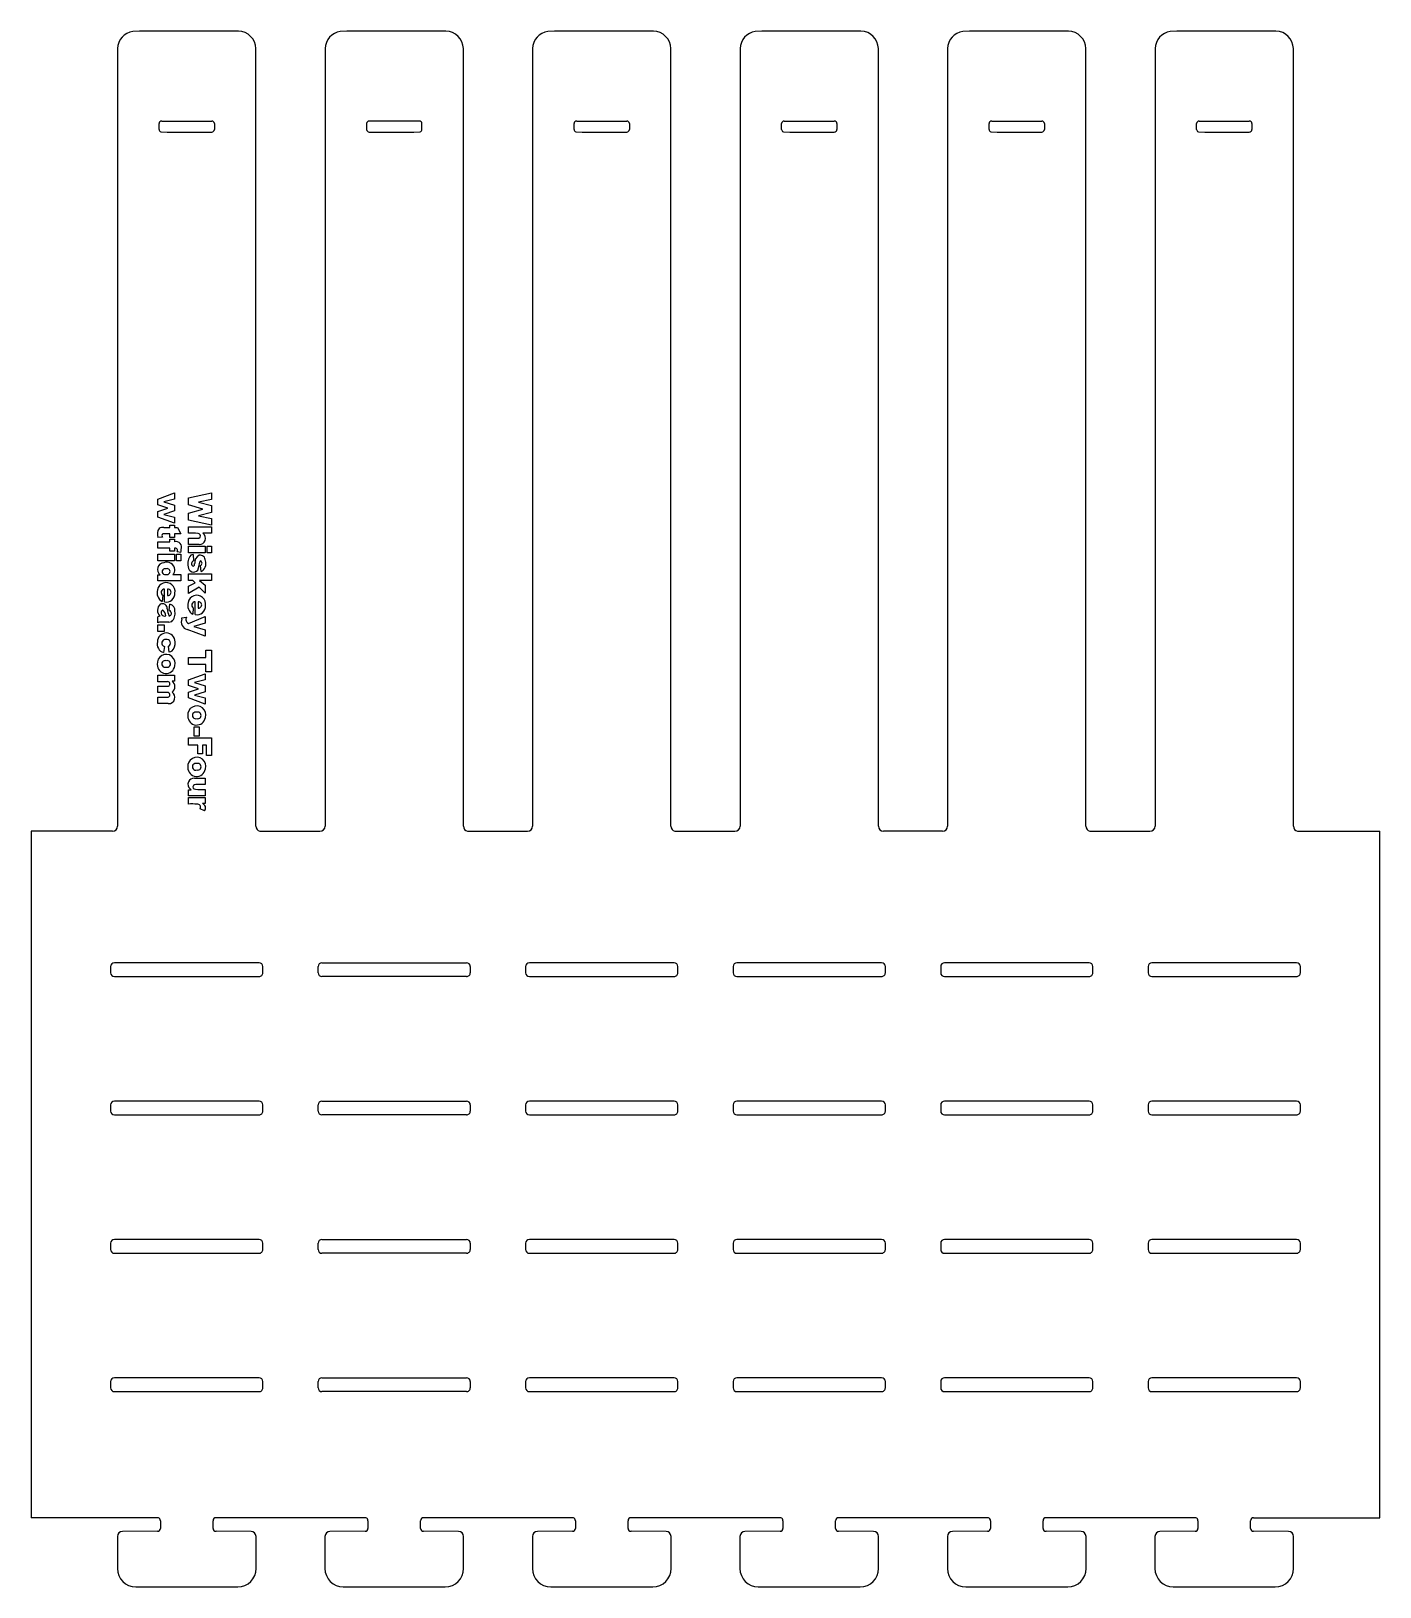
# Model space of a CAD drawing. Extents: x -9.5 to 58.6, y 17.9 to 45.8.
# Drawn here: x 28.26 to 38.01, y 34.6 to 45.84 of the extents above; entities that cross this region are included whole.
import ezdxf

# ---------------------------------------------------------------- set-up
doc = ezdxf.new("R2010")
doc.units = 0
doc.linetypes.add('0', pattern=[0])
doc.layers.add('1', color=7, linetype='0')

msp = doc.modelspace()

# ---------------------------------------------------------------- linework, layer by layer
at = {"layer": '1'}
for p, q in [((28.889229, 45.718002), (28.889229, 40.096962)), ((29.889397, 40.096962), (29.889397, 45.718002)), ((30.389229, 45.718002), (30.389229, 40.096962)), ((31.389397, 40.096962), (31.389397, 45.718002)), ((31.889229, 45.718002), (31.889229, 40.096962)), ((32.889397, 40.096962), (32.889397, 45.718002)), ((33.389229, 45.718002), (33.389229, 40.096962)), ((34.389397, 40.096962), (34.389397, 45.718002)), ((34.889229, 45.718002), (34.889229, 40.096962)), ((35.889397, 40.096962), (35.889397, 45.718002)), ((36.389229, 45.718002), (36.389229, 40.096962)), ((37.389397, 40.096962), (37.389397, 45.718002)), ((29.189144, 45.13287), (29.189144, 45.17474)), ((29.208206, 45.193806), (29.389141, 45.193806)), ((29.389141, 45.193806), (29.57008, 45.193806)), ((29.589142, 45.17474), (29.589142, 45.13287)), ((30.689144, 45.17474), (30.689144, 45.13287)), ((30.889141, 45.193806), (30.708206, 45.193806)), ((31.07008, 45.193806), (30.889141, 45.193806)), ((31.089142, 45.13287), (31.089142, 45.17474)), ((32.189144, 45.13287), (32.189144, 45.17474)), ((32.208206, 45.193806), (32.389141, 45.193806)), ((32.389141, 45.193806), (32.57008, 45.193806)), ((32.589142, 45.17474), (32.589142, 45.13287)), ((33.689144, 45.13287), (33.689144, 45.17474)), ((33.708206, 45.193806), (33.889141, 45.193806)), ((33.889141, 45.193806), (34.07008, 45.193806)), ((34.089142, 45.17474), (34.089142, 45.13287)), ((35.189144, 45.13287), (35.189144, 45.17474)), ((35.208206, 45.193806), (35.389141, 45.193806)), ((35.389141, 45.193806), (35.57008, 45.193806)), ((35.589142, 45.17474), (35.589142, 45.13287)), ((36.689144, 45.13287), (36.689144, 45.17474)), ((36.708206, 45.193806), (36.889141, 45.193806)), ((36.889141, 45.193806), (37.07008, 45.193806)), ((37.089142, 45.17474), (37.089142, 45.13287)), ((29.180115, 42.461205), (29.300896, 42.506012)), ((29.180115, 42.419807), (29.180115, 42.461205)), ((29.252785, 42.396156), (29.180115, 42.419807)), ((29.180115, 42.371696), (29.252785, 42.396156)), ((29.300896, 42.461205), (29.224808, 42.441757)), ((29.224808, 42.441757), (29.300896, 42.417191)), ((29.300896, 42.506012), (29.300896, 42.461205)), ((29.300896, 42.417191), (29.300896, 42.37545)), ((29.401218, 42.468941), (29.567947, 42.50602)), ((29.401218, 42.418442), (29.401218, 42.468941)), ((29.506191, 42.389328), (29.401218, 42.418442)), ((29.567947, 42.457108), (29.474804, 42.439484)), ((29.474804, 42.439484), (29.567947, 42.41378)), ((29.567947, 42.50602), (29.567947, 42.457108)), ((29.567947, 42.41378), (29.567947, 42.36499)), ((29.180115, 42.330528), (29.180115, 42.371696)), ((29.300896, 42.286064), (29.180115, 42.330528)), ((29.300896, 42.37545), (29.224808, 42.349976)), ((29.224808, 42.349976), (29.300896, 42.330528)), ((29.300896, 42.330528), (29.300896, 42.286064)), ((29.401218, 42.3601), (29.506191, 42.389328)), ((29.401218, 42.309601), (29.401218, 42.3601)), ((29.567947, 42.272873), (29.401218, 42.309601)), ((29.567947, 42.36499), (29.474804, 42.339172)), ((29.474804, 42.339172), (29.567947, 42.321548)), ((29.567947, 42.321548), (29.567947, 42.272873)), ((29.213093, 42.186211), (29.181137, 42.1828)), ((29.2118, 42.190559), (29.213093, 42.186211)), ((29.267117, 42.209984), (29.224239, 42.209984)), ((29.224579, 42.256386), (29.267117, 42.256386)), ((29.267117, 42.256386), (29.267117, 42.273445)), ((29.267117, 42.273445), (29.300896, 42.273445)), ((29.267117, 42.184509), (29.267117, 42.209984)), ((29.300896, 42.184509), (29.267117, 42.184509)), ((29.300896, 42.273445), (29.300896, 42.256386)), ((29.300896, 42.256386), (29.323071, 42.256386)), ((29.34684, 42.209984), (29.300896, 42.209984)), ((29.300896, 42.209984), (29.300896, 42.184509)), ((29.323071, 42.256386), (29.34684, 42.209984)), ((29.401218, 42.213959), (29.401218, 42.260254)), ((29.401218, 42.260254), (29.567947, 42.260254)), ((29.401218, 42.13253), (29.401218, 42.179047)), ((29.401218, 42.179047), (29.46764, 42.179047)), ((29.567947, 42.213959), (29.506535, 42.213959)), ((29.567947, 42.260254), (29.567947, 42.213959)), ((29.180115, 42.106499), (29.180115, 42.152893)), ((29.180115, 42.152893), (29.267002, 42.152893)), ((29.267002, 42.106499), (29.180115, 42.106499)), ((29.180115, 42.015633), (29.180115, 42.06192)), ((29.180115, 42.06192), (29.300896, 42.06192)), ((29.267002, 42.152893), (29.267002, 42.170181)), ((29.267002, 42.170181), (29.300896, 42.170181)), ((29.267002, 42.084435), (29.267002, 42.106499)), ((29.300896, 42.084435), (29.267002, 42.084435)), ((29.300896, 42.170181), (29.300896, 42.152893)), ((29.300896, 42.106499), (29.300896, 42.084435)), ((29.300896, 42.06192), (29.300896, 42.015633)), ((29.315338, 42.015633), (29.315338, 42.06192)), ((29.315338, 42.06192), (29.34684, 42.06192)), ((29.34684, 42.074539), (29.318863, 42.079659)), ((29.34684, 42.06192), (29.34684, 42.015633)), ((29.477985, 42.13253), (29.401218, 42.13253)), ((29.401218, 42.073624), (29.401218, 42.119911)), ((29.401218, 42.119911), (29.522003, 42.119911)), ((29.522003, 42.073624), (29.401218, 42.073624)), ((29.434654, 42.061005), (29.438976, 42.01506)), ((29.522003, 42.119911), (29.522003, 42.073624)), ((29.536446, 42.073624), (29.536446, 42.119911)), ((29.536446, 42.119911), (29.567947, 42.119911)), ((29.567947, 42.073624), (29.536446, 42.073624)), ((29.567947, 42.119911), (29.567947, 42.073624)), ((29.300896, 42.015633), (29.180115, 42.015633)), ((29.34684, 42.015633), (29.315338, 42.015633)), ((29.488007, 42.013985), (29.485771, 42.012466)), ((29.492432, 41.936699), (29.488106, 41.980598)), ((29.180115, 41.870064), (29.180115, 41.913391)), ((29.180115, 41.913391), (29.197968, 41.913391)), ((29.34684, 41.870064), (29.180115, 41.870064)), ((29.289066, 41.916809), (29.34684, 41.916809)), ((29.34684, 41.916809), (29.34684, 41.870064)), ((29.401218, 41.872681), (29.401218, 41.919991)), ((29.401218, 41.919991), (29.567947, 41.919991)), ((29.43261, 41.872681), (29.401218, 41.872681)), ((29.401218, 41.830826), (29.449669, 41.855278)), ((29.449669, 41.855278), (29.43261, 41.872681)), ((29.567947, 41.872673), (29.481968, 41.872673)), ((29.481968, 41.872673), (29.522003, 41.838104)), ((29.522003, 41.838104), (29.522003, 41.781128)), ((29.567947, 41.919991), (29.567947, 41.872673)), ((29.215595, 41.765778), (29.211388, 41.720169)), ((29.229015, 41.717552), (29.229015, 41.810364)), ((29.251194, 41.810249), (29.251194, 41.764641)), ((29.401218, 41.778625), (29.401218, 41.830826)), ((29.479694, 41.824455), (29.401218, 41.778625)), ((29.522003, 41.781128), (29.479694, 41.824455)), ((29.180115, 41.565842), (29.180115, 41.609291)), ((29.215485, 41.658539), (29.212875, 41.658295)), ((29.261772, 41.657059), (29.266434, 41.701294)), ((29.401218, 41.562775), (29.522003, 41.613495)), ((29.436703, 41.674339), (29.432495, 41.628731)), ((29.450123, 41.626114), (29.450123, 41.718918)), ((29.472301, 41.718803), (29.472301, 41.673203)), ((29.522003, 41.613495), (29.522003, 41.56459)), ((29.180115, 41.503754), (29.180115, 41.55323)), ((29.180115, 41.55323), (29.226513, 41.55323)), ((29.226513, 41.503754), (29.180115, 41.503754)), ((29.259155, 41.571648), (29.205814, 41.571648)), ((29.226513, 41.55323), (29.226513, 41.503754)), ((29.353813, 41.594177), (29.354347, 41.598724)), ((29.354347, 41.598724), (29.354931, 41.603264)), ((29.354931, 41.603264), (29.38723, 41.606903)), ((29.522003, 41.470993), (29.392918, 41.518875)), ((29.522003, 41.56459), (29.441593, 41.539688)), ((29.441593, 41.539688), (29.522003, 41.516602)), ((29.522003, 41.516602), (29.522003, 41.470993)), ((29.22731, 41.395493), (29.222305, 41.351479)), ((29.262112, 41.353867), (29.256313, 41.397423)), ((29.271713, 41.357445), (29.262112, 41.353867)), ((29.280491, 41.36274), (29.271713, 41.357445)), ((29.401218, 41.264183), (29.401218, 41.315704)), ((29.401218, 41.315704), (29.526779, 41.315704)), ((29.526779, 41.315704), (29.526779, 41.368248)), ((29.526779, 41.368248), (29.567947, 41.368248)), ((29.567947, 41.368248), (29.567947, 41.211639)), ((29.180115, 41.14109), (29.180115, 41.187492)), ((29.180115, 41.187492), (29.300896, 41.187492)), ((29.300896, 41.187492), (29.300896, 41.144272)), ((29.526779, 41.264183), (29.401218, 41.264183)), ((29.401218, 41.154213), (29.522003, 41.19902)), ((29.522003, 41.19902), (29.522003, 41.154213)), ((29.526779, 41.211639), (29.526779, 41.264183)), ((29.567947, 41.211639), (29.526779, 41.211639)), ((29.241753, 41.14109), (29.180115, 41.14109)), ((29.180115, 41.061935), (29.180115, 41.10833)), ((29.180115, 41.10833), (29.246647, 41.10833)), ((29.242435, 41.061935), (29.180115, 41.061935)), ((29.246948, 41.140884), (29.241753, 41.14109)), ((29.300896, 41.144272), (29.283268, 41.144272)), ((29.401218, 41.112816), (29.401218, 41.154213)), ((29.473892, 41.089157), (29.401218, 41.112816)), ((29.401218, 41.064705), (29.473892, 41.089157)), ((29.401218, 41.023537), (29.401218, 41.064705)), ((29.522003, 41.154213), (29.445915, 41.134766)), ((29.445915, 41.134766), (29.522003, 41.110199)), ((29.522003, 41.068459), (29.445915, 41.042984)), ((29.522003, 41.110199), (29.522003, 41.068459)), ((29.180115, 40.982552), (29.180115, 41.028954)), ((29.180115, 41.028954), (29.24892, 41.028954)), ((29.255974, 40.982552), (29.180115, 40.982552)), ((29.522003, 40.979065), (29.401218, 41.023537)), ((29.445915, 41.042984), (29.522003, 41.023537)), ((29.522003, 41.023537), (29.522003, 40.979065)), ((29.401218, 40.683388), (29.401218, 40.735138)), ((29.401218, 40.735138), (29.567947, 40.735138)), ((29.444096, 40.747749), (29.444096, 40.815079)), ((29.444096, 40.815079), (29.479919, 40.815079)), ((29.479919, 40.747749), (29.444096, 40.747749)), ((29.479919, 40.815079), (29.479919, 40.747749)), ((29.567947, 40.735138), (29.567947, 40.607758)), ((29.469341, 40.683388), (29.401218, 40.683388)), ((29.469341, 40.61879), (29.469341, 40.683388)), ((29.503006, 40.61879), (29.469341, 40.61879)), ((29.532124, 40.683388), (29.503006, 40.683388)), ((29.503006, 40.683388), (29.503006, 40.61879)), ((29.532124, 40.607758), (29.532124, 40.683388)), ((29.567947, 40.607758), (29.532124, 40.607758)), ((29.445118, 40.443771), (29.522003, 40.443771)), ((29.522003, 40.397255), (29.455582, 40.397255)), ((29.522003, 40.443771), (29.522003, 40.397255)), ((29.401218, 40.316048), (29.401218, 40.359268)), ((29.401218, 40.359268), (29.42078, 40.359268)), ((29.522003, 40.316048), (29.401218, 40.316048)), ((29.401218, 40.303429), (29.522003, 40.303436)), ((29.401218, 40.25692), (29.401218, 40.303429)), ((29.42078, 40.359268), (29.412823, 40.365723)), ((29.522003, 40.260101), (29.502213, 40.260101)), ((29.522003, 40.362335), (29.522003, 40.316048)), ((29.522003, 40.303436), (29.522003, 40.260101)), ((29.518364, 40.208351), (29.485382, 40.222687)), ((28.639229, 40.059723), (28.264229, 40.059723)), ((28.264229, 40.059723), (28.264397, 35.098015)), ((28.851986, 40.059723), (28.639229, 40.059723)), ((34.639229, 40.059723), (34.426472, 40.059723)), ((34.851986, 40.059723), (34.639229, 40.059723)), ((38.014061, 35.098015), (38.014229, 40.059723)), ((28.839226, 39.082077), (28.839226, 39.037369)), ((29.911587, 39.109726), (28.866871, 39.109718)), ((29.939228, 39.037369), (29.939228, 39.082077)), ((30.339226, 39.037369), (30.339226, 39.082077)), ((30.366871, 39.109718), (31.411587, 39.109726)), ((31.439228, 39.082077), (31.439228, 39.037369)), ((31.839226, 39.082077), (31.839226, 39.037369)), ((32.911587, 39.109726), (31.866871, 39.109718)), ((32.939228, 39.037369), (32.939228, 39.082077)), ((33.339226, 39.082077), (33.339226, 39.037369)), ((34.411587, 39.109726), (33.366871, 39.109718)), ((34.439228, 39.037369), (34.439228, 39.082077)), ((34.839226, 39.082077), (34.839226, 39.037369)), ((35.911587, 39.109726), (34.866871, 39.109718)), ((35.939228, 39.037369), (35.939228, 39.082077)), ((36.339226, 39.082077), (36.339226, 39.037369)), ((37.411587, 39.109726), (36.366871, 39.109718)), ((37.439228, 39.037369), (37.439228, 39.082077)), ((28.866871, 39.009727), (29.911587, 39.009727)), ((31.411587, 39.009727), (30.366871, 39.009727)), ((31.866871, 39.009727), (32.911587, 39.009727)), ((33.366871, 39.009727), (34.411587, 39.009727)), ((34.866871, 39.009727), (35.911587, 39.009727)), ((36.366871, 39.009727), (37.411587, 39.009727)), ((28.839226, 38.082077), (28.839226, 38.037369)), ((29.911587, 38.109726), (28.866871, 38.109718)), ((29.939228, 38.037369), (29.939228, 38.082077)), ((30.339226, 38.037369), (30.339226, 38.082077)), ((30.366871, 38.109718), (31.411587, 38.109726)), ((31.439228, 38.082077), (31.439228, 38.037369)), ((31.839226, 38.082077), (31.839226, 38.037369)), ((32.911587, 38.109726), (31.866871, 38.109718)), ((32.939228, 38.037369), (32.939228, 38.082077)), ((33.339226, 38.082077), (33.339226, 38.037369)), ((34.411587, 38.109726), (33.366871, 38.109718)), ((34.439228, 38.037369), (34.439228, 38.082077)), ((34.839226, 38.082077), (34.839226, 38.037369)), ((35.911587, 38.109726), (34.866871, 38.109718)), ((35.939228, 38.037369), (35.939228, 38.082077)), ((36.339226, 38.082077), (36.339226, 38.037369)), ((37.411587, 38.109726), (36.366871, 38.109718)), ((37.439228, 38.037369), (37.439228, 38.082077)), ((28.866871, 38.009727), (29.911587, 38.009727)), ((31.411587, 38.009727), (30.366871, 38.009727)), ((31.866871, 38.009727), (32.911587, 38.009727)), ((33.366871, 38.009727), (34.411587, 38.009727)), ((34.866871, 38.009727), (35.911587, 38.009727)), ((36.366871, 38.009727), (37.411587, 38.009727)), ((28.839226, 37.081589), (28.839226, 37.03688)), ((29.911587, 37.109238), (28.866871, 37.10923)), ((28.866871, 37.009239), (29.911587, 37.009239)), ((29.939228, 37.03688), (29.939228, 37.081589)), ((30.339226, 37.03688), (30.339226, 37.081589)), ((30.366871, 37.10923), (31.411587, 37.109238)), ((31.411587, 37.009239), (30.366871, 37.009239)), ((31.439228, 37.081589), (31.439228, 37.03688)), ((31.839226, 37.081589), (31.839226, 37.03688)), ((32.911587, 37.109238), (31.866871, 37.10923)), ((31.866871, 37.009239), (32.911587, 37.009239)), ((32.939228, 37.03688), (32.939228, 37.081589)), ((33.339226, 37.081589), (33.339226, 37.03688)), ((34.411587, 37.109238), (33.366871, 37.10923)), ((33.366871, 37.009239), (34.411587, 37.009239)), ((34.439228, 37.03688), (34.439228, 37.081589)), ((34.839226, 37.081589), (34.839226, 37.03688)), ((35.911587, 37.109238), (34.866871, 37.10923)), ((34.866871, 37.009239), (35.911587, 37.009239)), ((35.939228, 37.03688), (35.939228, 37.081589)), ((36.339226, 37.081589), (36.339226, 37.03688)), ((37.411587, 37.109238), (36.366871, 37.10923)), ((36.366871, 37.009239), (37.411587, 37.009239)), ((37.439228, 37.03688), (37.439228, 37.081589)), ((29.911587, 36.109238), (28.866871, 36.10923)), ((30.366871, 36.10923), (31.411587, 36.109238)), ((32.911587, 36.109238), (31.866871, 36.10923)), ((34.411587, 36.109238), (33.366871, 36.10923)), ((35.911587, 36.109238), (34.866871, 36.10923)), ((37.411587, 36.109238), (36.366871, 36.10923)), ((28.839226, 36.081589), (28.839226, 36.03688)), ((28.866871, 36.009239), (29.911587, 36.009239)), ((29.939228, 36.03688), (29.939228, 36.081589)), ((30.339226, 36.03688), (30.339226, 36.081589)), ((31.411587, 36.009239), (30.366871, 36.009239)), ((31.439228, 36.081589), (31.439228, 36.03688)), ((31.839226, 36.081589), (31.839226, 36.03688)), ((31.866871, 36.009239), (32.911587, 36.009239)), ((32.939228, 36.03688), (32.939228, 36.081589)), ((33.339226, 36.081589), (33.339226, 36.03688)), ((33.366871, 36.009239), (34.411587, 36.009239)), ((34.439228, 36.03688), (34.439228, 36.081589)), ((34.839226, 36.081589), (34.839226, 36.03688)), ((34.866871, 36.009239), (35.911587, 36.009239)), ((35.939228, 36.03688), (35.939228, 36.081589)), ((36.339226, 36.081589), (36.339226, 36.03688)), ((36.366871, 36.009239), (37.411587, 36.009239)), ((37.439228, 36.03688), (37.439228, 36.081589)), ((37.100746, 35.098015), (37.639061, 35.098015)), ((37.639061, 35.098015), (38.014061, 35.098015)), ((29.177879, 34.999741), (28.924179, 34.998951)), ((29.19931, 35.076515), (29.19931, 35.02124)), ((29.579311, 35.02124), (29.579311, 35.076515)), ((29.854443, 34.998951), (29.600746, 34.999741)), ((30.677879, 34.999741), (30.424179, 34.998951)), ((30.69931, 35.076515), (30.69931, 35.02124)), ((31.079311, 35.02124), (31.079311, 35.076515)), ((31.354443, 34.998951), (31.100746, 34.999741)), ((32.177879, 34.999741), (31.924179, 34.998951)), ((32.19931, 35.076515), (32.19931, 35.02124)), ((32.579311, 35.02124), (32.579311, 35.076515)), ((32.854443, 34.998951), (32.600746, 34.999741)), ((33.677879, 34.999741), (33.424179, 34.998951)), ((33.69931, 35.076515), (33.69931, 35.02124)), ((34.079311, 35.02124), (34.079311, 35.076515)), ((34.354443, 34.998951), (34.100746, 34.999741)), ((35.177879, 34.999741), (34.924179, 34.998951)), ((35.19931, 35.076515), (35.19931, 35.02124)), ((35.579311, 35.02124), (35.579311, 35.076515)), ((35.854443, 34.998951), (35.600746, 34.999741)), ((36.677879, 34.999741), (36.424179, 34.998951)), ((36.69931, 35.076515), (36.69931, 35.02124)), ((37.079311, 35.02124), (37.079311, 35.076515)), ((37.354443, 34.998951), (37.100746, 34.999741)), ((28.887871, 34.962643), (28.887867, 34.73103)), ((29.890755, 34.73103), (29.890751, 34.962643)), ((30.387871, 34.962643), (30.387867, 34.73103)), ((31.390755, 34.73103), (31.390751, 34.962643)), ((31.887871, 34.962643), (31.887867, 34.73103)), ((32.890755, 34.73103), (32.890751, 34.962643)), ((33.387871, 34.962643), (33.387867, 34.73103)), ((34.390755, 34.73103), (34.390751, 34.962643)), ((34.887871, 34.962643), (34.887867, 34.73103)), ((35.890755, 34.73103), (35.890751, 34.962643)), ((36.387871, 34.962643), (36.387867, 34.73103)), ((37.390755, 34.73103), (37.390751, 34.962643)), ((29.020882, 34.598015), (29.75774, 34.598015)), ((30.520882, 34.598015), (31.25774, 34.598015)), ((32.020882, 34.598015), (32.75774, 34.598015)), ((33.520882, 34.598015), (34.25774, 34.598015)), ((35.020882, 34.598015), (35.75774, 34.598015)), ((36.520882, 34.598015), (37.25774, 34.598015))]:
    msp.add_line(p, q, dxfattribs=at)
for centre, radius, start, end in [((29.019344, 45.713341), 0.130199, 98.919737, 177.948176), ((29.576267, -52.578255), 98.421911, 89.891163, 90.335961), ((29.759275, 45.713333), 0.130205, 2.055084, 88.2632), ((30.519344, 45.713341), 0.130199, 98.919737, 177.948176), ((31.076267, -52.578255), 98.421911, 89.891163, 90.335961), ((31.259275, 45.713333), 0.130205, 2.055084, 88.2632), ((32.019344, 45.713341), 0.130199, 98.919737, 177.948176), ((32.576267, -52.578255), 98.421911, 89.891163, 90.335961), ((32.759274, 45.713333), 0.130207, 2.055054, 88.262361), ((33.519344, 45.713341), 0.130199, 98.919737, 177.948176), ((34.076267, -52.578255), 98.421911, 89.891163, 90.335961), ((34.259274, 45.713333), 0.130207, 2.055054, 88.262361), ((35.019344, 45.713341), 0.130199, 98.919737, 177.948176), ((35.576267, -52.578255), 98.421911, 89.891163, 90.335961), ((35.759274, 45.713333), 0.130207, 2.055054, 88.262361), ((36.519344, 45.713341), 0.130199, 98.919737, 177.948176), ((37.076267, -52.578255), 98.421911, 89.891163, 90.335961), ((37.259274, 45.713333), 0.130207, 2.055054, 88.262361), ((29.208204, 45.174744), 0.01906, 89.994264, -179.988528), ((29.208199, 45.132862), 0.019054, 179.977054, -107.981522), ((29.47961, 81.871857), 36.758164, -90.432226, -89.858981), ((29.57008, 45.174744), 0.019062, -0.011466, 89.999997), ((29.570082, 45.132866), 0.01906, -90.005731, 0.011467), ((30.708212, 45.174736), 0.01907, 90.01719, 179.988532), ((30.708204, 45.132866), 0.01906, 179.988528, -89.994264), ((30.798674, 81.872612), 36.758919, -90.141008, -89.567775), ((31.070082, 45.174744), 0.01906, -0.011467, 90.005731), ((31.070087, 45.132862), 0.019054, -72.018473, 0.022941), ((32.208206, 45.174744), 0.019062, 89.999997, -179.988529), ((32.208199, 45.132862), 0.019054, 179.977054, -107.981522), ((32.47961, 81.871857), 36.758164, -90.432226, -89.858981), ((32.57008, 45.174744), 0.019062, -0.011466, 89.999997), ((32.57008, 45.132866), 0.019062, -89.999997, 0.011466), ((33.708206, 45.174744), 0.019062, 89.999997, -179.988529), ((33.708199, 45.132862), 0.019054, 179.977054, -107.981522), ((33.97961, 81.871857), 36.758164, -90.432226, -89.858981), ((34.07008, 45.174744), 0.019062, -0.011466, 89.999997), ((34.07008, 45.132866), 0.019062, -89.999997, 0.011466), ((35.208206, 45.174744), 0.019062, 89.999997, -179.988529), ((35.208199, 45.132862), 0.019054, 179.977054, -107.981522), ((35.47961, 81.871857), 36.758164, -90.432226, -89.858981), ((35.57008, 45.174744), 0.019062, -0.011466, 89.999997), ((35.57008, 45.132866), 0.019062, -89.999997, 0.011466), ((36.708206, 45.174744), 0.019062, 89.999997, -179.988529), ((36.708199, 45.132862), 0.019054, 179.977054, -107.981522), ((36.97961, 81.871857), 36.758164, -90.432226, -89.858981), ((37.07008, 45.174744), 0.019062, -0.011466, 89.999997), ((37.07008, 45.132866), 0.019062, -89.999997, 0.011466), ((29.248762, 42.208298), 0.072272, 146.065841, -159.34148), ((29.217932, 42.200573), 0.056207, 83.208265, 121.216837), ((29.220699, 42.198555), 0.011965, 72.789823, -138.063026), ((29.432337, 41.906517), 0.309013, 82.850768, 95.779633), ((29.471464, 42.195881), 0.017263, -102.798651, 92.223037), ((29.480175, 42.177483), 0.045004, -92.788677, 54.146159), ((29.311548, 42.113522), 0.040787, -22.716941, 105.139733), ((29.305717, 42.090294), 0.016909, -38.974727, 106.570465), ((29.003471, 42.12072), 0.34646, -7.659927, -3.798003), ((29.44375, 42.018051), 0.043906, 101.956725, 123.678329), ((29.2257, 41.952953), 0.048314, 93.490258, -125.030189), ((29.232773, 41.936405), 0.021509, 70.867726, -67.960856), ((29.243761, 41.944492), 0.060448, 6.133158, 110.33048), ((29.247541, 41.936779), 0.021389, -108.245905, 111.155262), ((29.25428, 41.952164), 0.049598, -45.464288, -1.401479), ((29.484646, 41.996063), 0.087644, 138.10676, -164.251222), ((29.438509, 41.97163), 0.038224, 179.033576, -38.860733), ((29.445568, 41.994221), 0.021857, 107.552666, -118.582522), ((29.429852, 41.991138), 0.016947, -71.915802, 10.386743), ((29.508236, 41.999908), 0.061978, 117.997183, -174.709784), ((29.025389, 42.101974), 0.469003, -19.211388, -11.002251), ((29.487177, 42.018894), 0.036632, -5.155808, 102.671504), ((29.482817, 41.997276), 0.017496, -72.404524, 72.744345), ((29.465504, 41.992989), 0.062401, -64.4344, 21.24724), ((29.241064, 41.794037), 0.063544, -10.900142, 169.568707), ((29.247147, 41.782909), 0.072215, 161.73541, -119.68106), ((29.228586, 41.786179), 0.024189, 88.98342, -122.48817), ((29.241554, 41.778294), 0.062021, -101.663782, 3.445098), ((29.253319, 41.787445), 0.022903, -95.323161, 95.323161), ((29.46217, 41.702591), 0.063544, -10.893061, 169.56163), ((29.23764, 41.656544), 0.060099, 131.577661, -135.334304), ((29.197618, 41.581924), 0.032486, 94.806103, 122.603032), ((29.212894, 41.669823), 0.035108, -4.499453, 115.540427), ((29.228611, 41.639656), 0.024393, 130.172689, -68.795883), ((29.179348, 41.612885), 0.058226, 3.967139, 51.637418), ((29.496643, 41.704102), 0.25149, -171.532143, -159.715133), ((29.26103, 41.634678), 0.017767, -90.904204, 41.810277), ((29.258045, 41.639954), 0.017507, 22.03788, 77.708172), ((29.257061, 41.655521), 0.046722, -8.096363, 78.42768), ((29.231037, 41.631969), 0.074247, -48.332477, 13.213718), ((29.468254, 41.691471), 0.072215, 161.73541, -119.68106), ((29.449686, 41.69474), 0.024181, 88.965025, -122.472922), ((29.462662, 41.686855), 0.062021, -101.663782, 3.445098), ((29.474422, 41.696003), 0.022899, -95.314543, 95.314543), ((29.202877, 41.524868), 0.046872, 86.407083, 119.053695), ((29.258379, 41.623886), 0.052244, -89.148615, -65.075986), ((29.404701, 41.5728), 0.055197, 157.213209, -102.326513), ((29.412886, 41.590755), 0.030314, 147.813866, -112.634836), ((29.239643, 41.413185), 0.064096, 165.21443, -105.693863), ((29.241446, 41.429371), 0.063776, -0.10624, 179.845776), ((29.233734, 41.420116), 0.025446, 78.779345, -104.621594), ((29.246304, 41.420807), 0.025436, -66.82623, 107.426809), ((29.226391, 41.420708), 0.079292, -46.976814, 6.18647), ((29.240622, 41.273804), 0.064878, -17.237964, -172.730607), ((29.23283, 41.269463), 0.024171, 72.056895, -70.921625), ((29.247746, 41.269611), 0.024038, -106.968356, 108.104259), ((29.239735, 41.263638), 0.063499, 178.233952, -8.20263), ((29.250032, 41.046299), 0.017381, -93.668107, 115.912806), ((29.251118, 41.124565), 0.01684, -105.396272, 104.33208), ((29.258699, 41.027805), 0.045339, -93.446717, 57.187725), ((29.255901, 41.105091), 0.047792, -55.0668, 55.0668), ((29.461727, 40.901398), 0.064879, -17.244898, -172.73082), ((29.46084, 40.891232), 0.063501, 178.234005, -8.209689), ((29.453934, 40.897057), 0.024171, 72.056895, -70.913079), ((29.468853, 40.897205), 0.024038, -106.968356, 108.112901), ((29.461727, 40.530087), 0.064881, -17.240682, -172.727479), ((29.46084, 40.519917), 0.063501, 178.234005, -8.202385), ((29.453934, 40.525745), 0.024167, 72.054109, -70.910122), ((29.468855, 40.525894), 0.024035, -106.975359, 108.12005), ((29.442345, 40.399212), 0.044644, 86.438627, -131.397317), ((29.45166, 40.380436), 0.01727, 76.875424, -87.834861), ((29.490871, 40.6684), 0.307644, -97.200181, -84.192061), ((29.492798, 40.228767), 0.032718, -38.609729, 73.276439), ((29.424261, 39.883595), 0.374036, 84.027404, 93.531972), ((29.467567, 40.234615), 0.021439, -33.805993, 101.807794), ((28.851986, 40.096966), 0.037243, -89.999997, -0.005869), ((29.926733, 40.097061), 0.037337, -179.847792, -103.178675), ((30.245607, 88.762993), 48.703386, -90.385146, -89.874851), ((30.351986, 40.096966), 0.037243, -89.999997, -0.005869), ((31.426733, 40.097061), 0.037337, -179.847792, -103.178675), ((31.745607, 88.762993), 48.703386, -90.385146, -89.874851), ((31.851986, 40.096966), 0.037243, -89.999997, -0.005869), ((32.926731, 40.097061), 0.037337, -179.847784, -103.175825), ((33.245605, 88.762566), 48.702959, -90.385147, -89.874848), ((33.351986, 40.096966), 0.037243, -89.999997, -0.005869), ((34.426735, 40.097061), 0.037339, -179.8478, -90.403894), ((34.851986, 40.096966), 0.037243, -89.999997, -0.005869), ((35.926731, 40.097061), 0.037337, -179.847784, -103.175825), ((36.245605, 88.762566), 48.702959, -90.385147, -89.874848), ((36.351986, 40.096966), 0.037243, -89.999997, -0.005869), ((37.426731, 40.097061), 0.037337, -179.847784, -103.175825), ((37.826729, 106.979469), 66.920009, -90.349758, -89.839463), ((28.866869, 39.082073), 0.027645, 89.996044, 179.992088), ((28.866869, 39.037373), 0.027643, -179.992088, -89.996044), ((29.911572, 39.082069), 0.027657, 0.015806, 89.968386), ((29.911591, 39.037365), 0.027637, -90.007906, 0.007908), ((30.366869, 39.037373), 0.027645, -179.992088, -89.996044), ((30.366869, 39.082073), 0.027643, 89.996044, 179.992088), ((31.411572, 39.082069), 0.027657, 0.015806, 89.968386), ((31.411591, 39.037365), 0.027637, -90.007906, 0.007908), ((31.866869, 39.082073), 0.027645, 89.996044, 179.992088), ((31.866869, 39.037373), 0.027643, -179.992088, -89.996044), ((32.911572, 39.082069), 0.027657, 0.015806, 89.968386), ((32.911591, 39.037365), 0.027637, -90.007906, 0.007908), ((33.366871, 39.082073), 0.027645, 89.999997, 179.992089), ((33.366871, 39.037373), 0.027645, -179.992089, -89.999997), ((34.411572, 39.082069), 0.027657, 0.015806, 89.968386), ((34.411591, 39.037365), 0.027637, -90.007906, 0.007908), ((34.866871, 39.082073), 0.027645, 89.999997, 179.992089), ((34.866871, 39.037373), 0.027645, -179.992089, -89.999997), ((35.911572, 39.082069), 0.027657, 0.015806, 89.968386), ((35.911591, 39.037365), 0.027637, -90.007906, 0.007908), ((36.366871, 39.082073), 0.027645, 89.999997, 179.992089), ((36.366871, 39.037373), 0.027645, -179.992089, -89.999997), ((37.411572, 39.082069), 0.027657, 0.015806, 89.968386), ((37.411591, 39.037365), 0.027637, -90.007906, 0.007908), ((28.866869, 38.082073), 0.027645, 89.996044, 179.992088), ((28.866869, 38.037373), 0.027643, -179.992088, -89.996044), ((29.911572, 38.082069), 0.027657, 0.015806, 89.968386), ((29.911591, 38.037365), 0.027637, -90.007906, 0.007908), ((30.366869, 38.037373), 0.027645, -179.992088, -89.996044), ((30.366869, 38.082073), 0.027643, 89.996044, 179.992088), ((31.411572, 38.082069), 0.027657, 0.015806, 89.968386), ((31.411591, 38.037365), 0.027637, -90.007906, 0.007908), ((31.866869, 38.082073), 0.027645, 89.996044, 179.992088), ((31.866869, 38.037373), 0.027643, -179.992088, -89.996044), ((32.911572, 38.082069), 0.027657, 0.015806, 89.968386), ((32.911591, 38.037365), 0.027637, -90.007906, 0.007908), ((33.366871, 38.082073), 0.027645, 89.999997, 179.992089), ((33.366871, 38.037373), 0.027645, -179.992089, -89.999997), ((34.411572, 38.082069), 0.027657, 0.015806, 89.968386), ((34.411591, 38.037365), 0.027637, -90.007906, 0.007908), ((34.866871, 38.082073), 0.027645, 89.999997, 179.992089), ((34.866871, 38.037373), 0.027645, -179.992089, -89.999997), ((35.911572, 38.082069), 0.027657, 0.015806, 89.968386), ((35.911591, 38.037365), 0.027637, -90.007906, 0.007908), ((36.366871, 38.082073), 0.027645, 89.999997, 179.992089), ((36.366871, 38.037373), 0.027645, -179.992089, -89.999997), ((37.411572, 38.082069), 0.027657, 0.015806, 89.968386), ((37.411591, 38.037365), 0.027637, -90.007906, 0.007908), ((28.866869, 37.081585), 0.027645, 89.996044, 179.992088), ((28.866869, 37.036884), 0.027643, -179.992088, -89.996044), ((29.911572, 37.081581), 0.027657, 0.015806, 89.968386), ((29.911591, 37.036877), 0.027637, -90.007906, 0.007908), ((30.366869, 37.036884), 0.027645, -179.992088, -89.996044), ((30.366869, 37.081585), 0.027643, 89.996044, 179.992088), ((31.411572, 37.081581), 0.027657, 0.015806, 89.968386), ((31.411591, 37.036877), 0.027637, -90.007906, 0.007908), ((31.866869, 37.081585), 0.027645, 89.996044, 179.992088), ((31.866869, 37.036884), 0.027643, -179.992088, -89.996044), ((32.911572, 37.081581), 0.027657, 0.015806, 89.968386), ((32.911591, 37.036877), 0.027637, -90.007906, 0.007908), ((33.366871, 37.081585), 0.027645, 89.999997, 179.992089), ((33.366871, 37.036884), 0.027645, -179.992089, -89.999997), ((34.411572, 37.081581), 0.027657, 0.015806, 89.968386), ((34.411591, 37.036877), 0.027637, -90.007906, 0.007908), ((34.866871, 37.081585), 0.027645, 89.999997, 179.992089), ((34.866871, 37.036884), 0.027645, -179.992089, -89.999997), ((35.911572, 37.081581), 0.027657, 0.015806, 89.968386), ((35.911591, 37.036877), 0.027637, -90.007906, 0.007908), ((36.366871, 37.081585), 0.027645, 89.999997, 179.992089), ((36.366871, 37.036884), 0.027645, -179.992089, -89.999997), ((37.411572, 37.081581), 0.027657, 0.015806, 89.968386), ((37.411591, 37.036877), 0.027637, -90.007906, 0.007908), ((28.866869, 36.081585), 0.027645, 89.996044, 179.992088), ((29.911572, 36.081581), 0.027657, 0.015806, 89.968386), ((30.366869, 36.081585), 0.027643, 89.996044, 179.992088), ((31.411572, 36.081581), 0.027657, 0.015806, 89.968386), ((31.866869, 36.081585), 0.027645, 89.996044, 179.992088), ((32.911572, 36.081581), 0.027657, 0.015806, 89.968386), ((33.366871, 36.081585), 0.027645, 89.999997, 179.992089), ((34.411572, 36.081581), 0.027657, 0.015806, 89.968386), ((34.866871, 36.081585), 0.027645, 89.999997, 179.992089), ((35.911572, 36.081581), 0.027657, 0.015806, 89.968386), ((36.366871, 36.081585), 0.027645, 89.999997, 179.992089), ((37.411572, 36.081581), 0.027657, 0.015806, 89.968386), ((28.866869, 36.036884), 0.027643, -179.992088, -89.996044), ((29.911591, 36.036877), 0.027637, -90.007906, 0.007908), ((30.366869, 36.036884), 0.027645, -179.992088, -89.996044), ((31.411591, 36.036877), 0.027637, -90.007906, 0.007908), ((31.866869, 36.036884), 0.027643, -179.992088, -89.996044), ((32.911591, 36.036877), 0.027637, -90.007906, 0.007908), ((33.366871, 36.036884), 0.027645, -179.992089, -89.999997), ((34.411591, 36.036877), 0.027637, -90.007906, 0.007908), ((34.866871, 36.036884), 0.027645, -179.992089, -89.999997), ((35.911591, 36.036877), 0.027637, -90.007906, 0.007908), ((36.366871, 36.036884), 0.027645, -179.992089, -89.999997), ((37.411591, 36.036877), 0.027637, -90.007906, 0.007908), ((28.451897, -199.689636), 234.787726, 89.821217, 90.045754), ((29.177811, 35.076515), 0.0215, 0, 71.857585), ((29.600817, 35.076508), 0.021505, 90.188002, 179.979668), ((29.870071, -241.448868), 276.547014, 89.831261, 90.055797), ((30.677811, 35.076515), 0.0215, 0, 71.857585), ((31.100817, 35.076508), 0.021505, 90.188002, 179.979668), ((31.370071, -241.448868), 276.547014, 89.831261, 90.055797), ((32.177811, 35.076515), 0.0215, 0, 71.857585), ((32.600819, 35.076508), 0.021507, 90.193083, 179.97967), ((32.870071, -241.448868), 276.547014, 89.831261, 90.055797), ((33.677811, 35.076515), 0.0215, 0, 71.857585), ((34.100819, 35.076508), 0.021507, 90.193083, 179.97967), ((34.370071, -241.448868), 276.547014, 89.831261, 90.055797), ((35.177811, 35.076515), 0.0215, 0, 71.857585), ((35.600819, 35.076508), 0.021507, 90.193083, 179.97967), ((35.870071, -241.448868), 276.547014, 89.831261, 90.055797), ((36.677811, 35.076515), 0.0215, 0, 71.857585), ((37.100819, 35.076508), 0.021507, 90.193083, 179.97967), ((28.926775, 34.960049), 0.038989, 93.817615, 176.185361), ((29.177813, 35.02124), 0.021498, -89.822092, 0), ((29.600809, 35.021236), 0.021496, 179.989828, -90.167766), ((29.851847, 34.960049), 0.038991, 3.814634, 86.18238), ((30.426775, 34.960049), 0.038989, 93.817615, 176.185361), ((30.677813, 35.02124), 0.021498, -89.822092, 0), ((31.100809, 35.021236), 0.021496, 179.989828, -90.167766), ((31.351847, 34.960049), 0.038991, 3.814634, 86.18238), ((31.926775, 34.960049), 0.038989, 93.817615, 176.185361), ((32.177811, 35.02124), 0.0215, -89.817009, 0), ((32.600807, 35.021236), 0.021496, 179.989827, -90.162682), ((32.851849, 34.960049), 0.038989, 3.814821, 86.185177), ((33.426773, 34.960049), 0.038989, 93.814818, 176.185174), ((33.677811, 35.02124), 0.0215, -89.817009, 0), ((34.100807, 35.021236), 0.021496, 179.989827, -90.162682), ((34.351849, 34.960049), 0.038989, 3.814821, 86.185177), ((34.926773, 34.960049), 0.038989, 93.814818, 176.185174), ((35.177811, 35.02124), 0.0215, -89.817009, 0), ((35.600807, 35.021236), 0.021496, 179.989827, -90.162682), ((35.851849, 34.960049), 0.038989, 3.814821, 86.185177), ((36.426773, 34.960049), 0.038989, 93.814818, 176.185174), ((36.677811, 35.02124), 0.0215, -89.817009, 0), ((37.100807, 35.021236), 0.021496, 179.989827, -90.162682), ((37.351849, 34.960049), 0.038989, 3.814821, 86.185177), ((29.020889, 34.731037), 0.133022, -179.996709, -90.003284), ((29.757732, 34.731037), 0.133022, -89.996711, -0.003286), ((30.520889, 34.731037), 0.133022, -179.996709, -90.003284), ((31.257732, 34.731037), 0.133022, -89.996711, -0.003286), ((32.020889, 34.731037), 0.133022, -179.996709, -90.003284), ((32.757732, 34.731037), 0.133022, -89.996711, -0.003286), ((33.520889, 34.731037), 0.133022, -179.996709, -90.003284), ((34.257732, 34.731037), 0.133022, -89.996711, -0.003286), ((35.020889, 34.731037), 0.133022, -179.996709, -90.003284), ((35.757732, 34.731037), 0.133022, -89.996711, -0.003286), ((36.520889, 34.731037), 0.133022, -179.996709, -90.003284), ((37.257732, 34.731037), 0.133022, -89.996711, -0.003286)]:
    msp.add_arc(centre, radius, start, end, dxfattribs=at)

doc.saveas('drawing.dxf')
